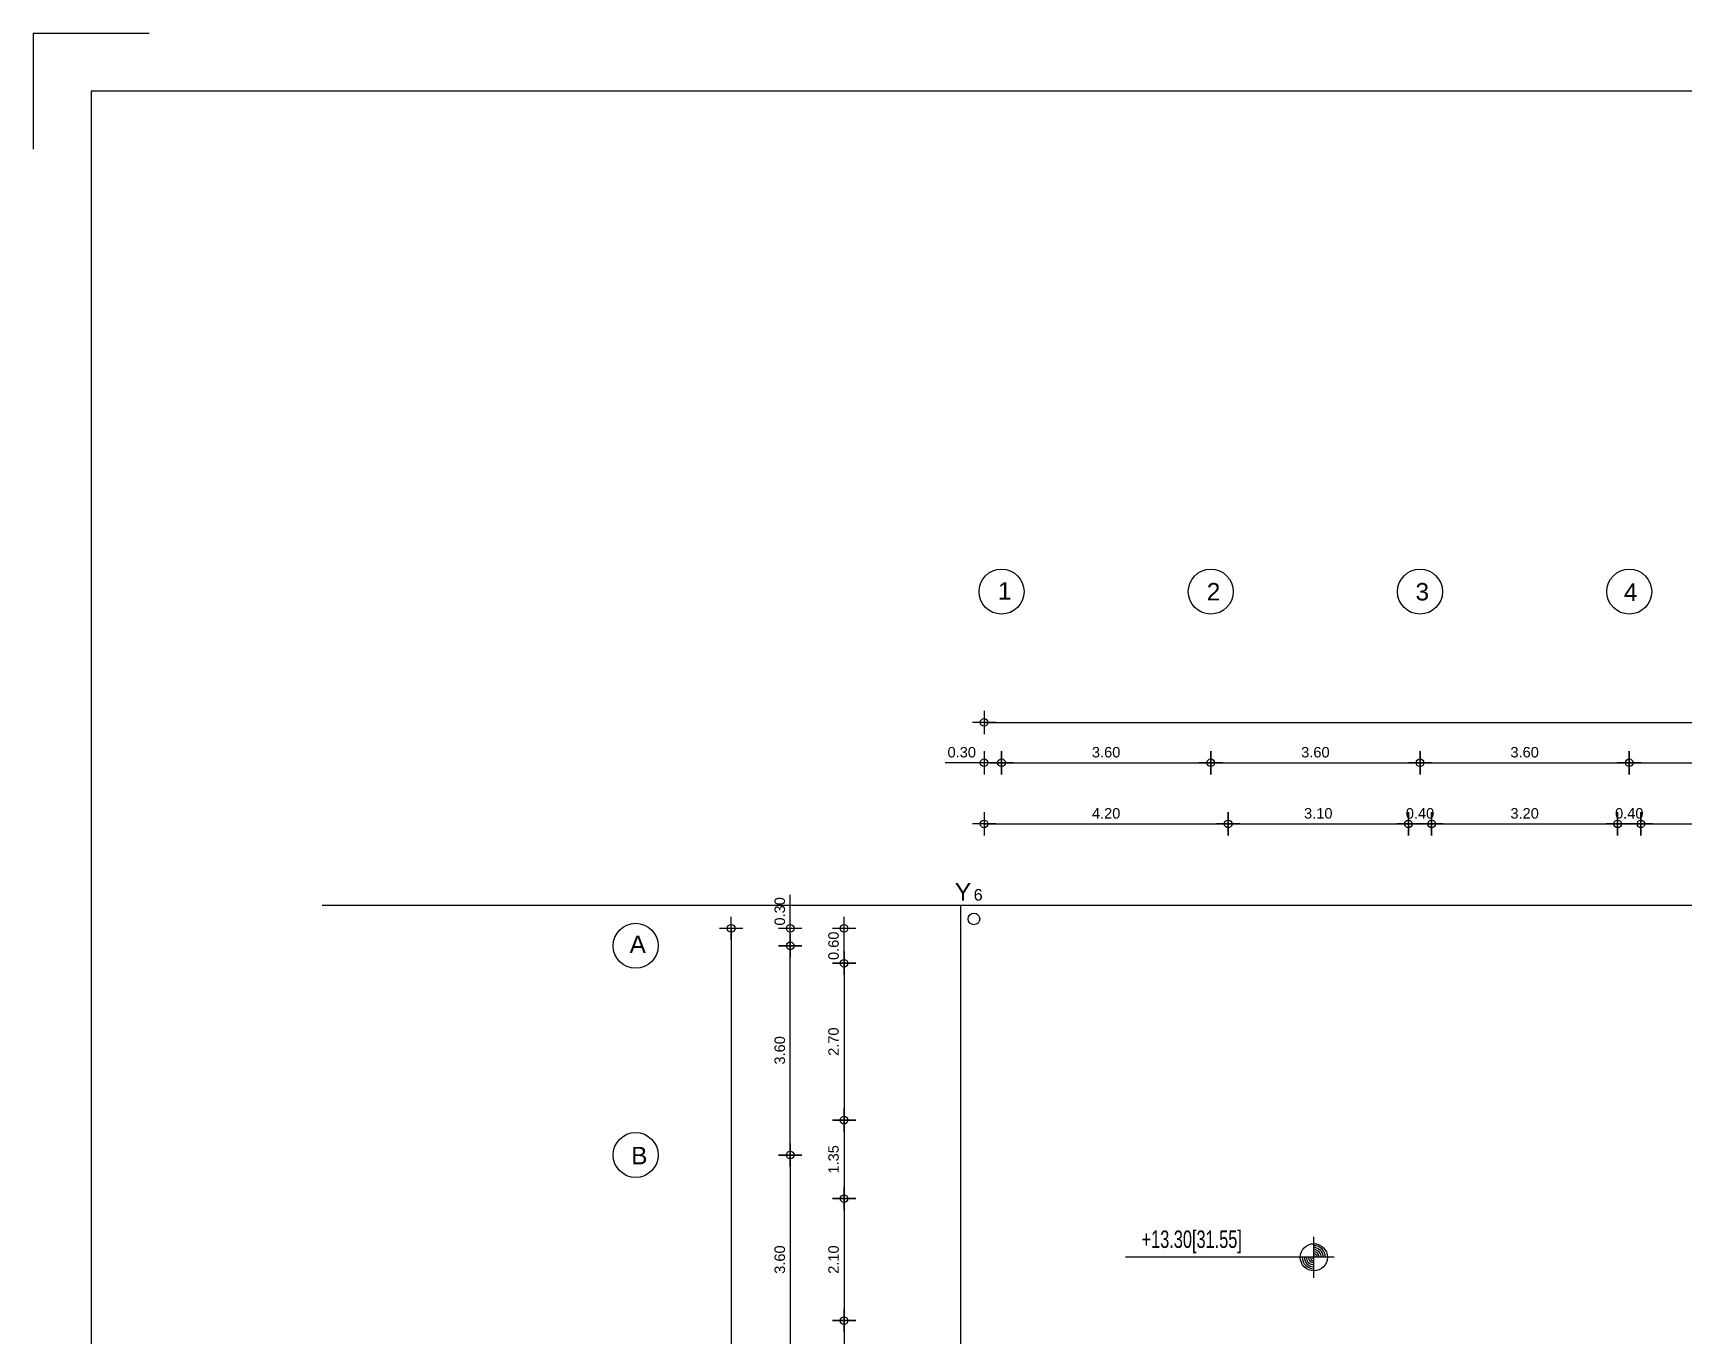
# Model space of a CAD drawing. Header units: metres. Extents: x -11 to 85, y -301 to 135.
# Drawn here: x -1.99 to 26.43, y 112.61 to 135.05 of the extents above; entities that cross this region are included whole.
import ezdxf

# ---------------------------------------------------------------- set-up
doc = ezdxf.new("R2010")
doc.units = ezdxf.units.M
doc.header["$LTSCALE"] = 0.036
doc.header["$PDMODE"] = 2
for name, color, linetype in [('arxitek corofos', 252, 'Continuous'), ('arxitek doma', 252, 'Continuous'), ('BORDER', 5, 'Continuous'), ('DIMBLK', 252, 'Continuous'), ('LAYER-ON', 4, 'Continuous'), ('MARKS', 2, 'Continuous')]:
    doc.layers.add(name, color=color, linetype=linetype)
doc.styles.add('comu-c', font='ugcompl.shx', dxfattribs={"width": 0.7})
doc.styles.add('COMU-N', font='arial.ttf')
doc.styles.get("Standard").update_dxf_attribs({"font": 'arial.ttf'})
doc.dimstyles.new('CADWDOT', dxfattribs={"dimscale": 0.1, "dimtxt": 1.8, "dimasz": 0.08, "dimexe": 2, "dimexo": 0, "dimgap": 0.09, "dimtad": 0, "dimrnd": 0.001, "dimzin": 0, "dimdsep": 46, "dimtxsty": 'Standard', "dimblk1": 'ARTDIM', "dimblk2": 'ARTDIM', "dimsah": 1, "dimcen": 0.09, "dimdle": 0.05, "dimse1": 1, "dimse2": 1, "dimadec": 0, "dimazin": 0, "dimtfac": 1, "dimtmove": 0, "dimatfit": 3, "dimldrblk": 'ARTDIM', "dimfxl": 2, "dimtvp": 0.9999, "dimtolj": 1, "dimtzin": 0, "dimarcsym": 0})

# ---------------------------------------------------------------- blocks, each defined once
blk = doc.blocks.new('art103')
at = {"layer": 'BORDER'}
for p, q in [((20.75, 14.6), (0.25, 14.6)), ((0.25, 14.6), (0.25, 0.25))]:
    blk.add_line(p, q, dxfattribs=at)
at = {"layer": 'MARKS'}
for q in [(0, 14.35), (0.5, 14.85)]:
    blk.add_line((0, 14.85), q, dxfattribs=at)
blk = doc.blocks.new('ARTDIM')
at = {"layer": 'DIMBLK'}
for p, q in [((-24.9975, 0), (24.9975, 0)), ((0, -24.9975), (0, 24.9975))]:
    blk.add_line(p, q, dxfattribs=at)
blk.add_circle((0, 0), 8.25, dxfattribs=at)
blk = doc.blocks.new('*D1643')
at = {"layer": 'arxitek doma', "color": 0, "lineweight": -2}
blk.add_line((14.682, 122.488), (18.266, 122.488), dxfattribs=at)
at = {"layer": 'Defpoints', "color": 0, "transparency": 16777216}
for p in [(14.674, 125.766), (18.274, 125.766), (18.274, 122.488)]:
    blk.add_point(p, dxfattribs=at)
at = {"layer": 'arxitek doma', "color": 0, "lineweight": -2, "xscale": 0.008, "yscale": 0.008, "zscale": 0.008, "rotation": 180}
blk.add_blockref('ARTDIM', (14.674, 122.488), dxfattribs=at)
at = {"layer": 'arxitek doma', "color": 0, "lineweight": -2, "xscale": 0.008, "yscale": 0.008, "zscale": 0.008}
blk.add_blockref('ARTDIM', (18.274, 122.488), dxfattribs=at)
at = {"layer": 'arxitek doma', "color": 0, "insert": (16.474, 122.668), "char_height": 0.18, "attachment_point": 5}
blk.add_mtext('\\A1;3.60', dxfattribs=at)
blk = doc.blocks.new('*D1644')
at = {"layer": 'arxitek doma', "color": 0, "lineweight": -2}
blk.add_line((18.282, 122.488), (21.866, 122.488), dxfattribs=at)
at = {"layer": 'Defpoints', "color": 0, "transparency": 16777216}
for p in [(18.274, 125.766), (21.874, 125.766), (21.874, 122.488)]:
    blk.add_point(p, dxfattribs=at)
at = {"layer": 'arxitek doma', "color": 0, "lineweight": -2, "xscale": 0.008, "yscale": 0.008, "zscale": 0.008, "rotation": 180}
blk.add_blockref('ARTDIM', (18.274, 122.488), dxfattribs=at)
at = {"layer": 'arxitek doma', "color": 0, "lineweight": -2, "xscale": 0.008, "yscale": 0.008, "zscale": 0.008}
blk.add_blockref('ARTDIM', (21.874, 122.488), dxfattribs=at)
at = {"layer": 'arxitek doma', "color": 0, "insert": (20.074, 122.668), "char_height": 0.18, "attachment_point": 5}
blk.add_mtext('\\A1;3.60', dxfattribs=at)
blk = doc.blocks.new('*D1645')
at = {"layer": 'arxitek doma', "color": 0, "lineweight": -2}
blk.add_line((21.882, 122.488), (25.466, 122.488), dxfattribs=at)
at = {"layer": 'Defpoints', "color": 0, "transparency": 16777216}
for p in [(21.874, 125.766), (25.474, 122.488), (25.474, 122.488)]:
    blk.add_point(p, dxfattribs=at)
at = {"layer": 'arxitek doma', "color": 0, "lineweight": -2, "xscale": 0.008, "yscale": 0.008, "zscale": 0.008, "rotation": 180}
blk.add_blockref('ARTDIM', (21.874, 122.488), dxfattribs=at)
at = {"layer": 'arxitek doma', "color": 0, "lineweight": -2, "xscale": 0.008, "yscale": 0.008, "zscale": 0.008}
blk.add_blockref('ARTDIM', (25.474, 122.488), dxfattribs=at)
at = {"layer": 'arxitek doma', "color": 0, "insert": (23.674, 122.668), "char_height": 0.18, "attachment_point": 5}
blk.add_mtext('\\A1;3.60', dxfattribs=at)
blk = doc.blocks.new('*D1646')
at = {"layer": 'arxitek doma', "color": 0, "lineweight": -2}
blk.add_line((25.482, 122.488), (29.066, 122.488), dxfattribs=at)
at = {"layer": 'Defpoints', "color": 0, "transparency": 16777216}
for p in [(29.074, 125.766), (25.474, 122.488), (29.074, 122.488)]:
    blk.add_point(p, dxfattribs=at)
at = {"layer": 'arxitek doma', "color": 0, "lineweight": -2, "xscale": 0.008, "yscale": 0.008, "zscale": 0.008, "rotation": 180}
blk.add_blockref('ARTDIM', (25.474, 122.488), dxfattribs=at)
at = {"layer": 'arxitek doma', "color": 0, "lineweight": -2, "xscale": 0.008, "yscale": 0.008, "zscale": 0.008}
blk.add_blockref('ARTDIM', (29.074, 122.488), dxfattribs=at)
at = {"layer": 'arxitek doma', "color": 0, "insert": (27.274, 122.668), "char_height": 0.18, "attachment_point": 5}
blk.add_mtext('\\A1;3.60', dxfattribs=at)
blk = doc.blocks.new('*D1653')
at = {"layer": 'arxitek doma', "color": 0, "lineweight": -2}
for p, q in [((14.374, 122.488), (13.706, 122.488)), ((14.666, 122.488), (14.382, 122.488))]:
    blk.add_line(p, q, dxfattribs=at)
at = {"layer": 'Defpoints', "color": 0, "transparency": 16777216}
for p in [(14.374, 122.488), (14.674, 122.488), (14.374, 120.358)]:
    blk.add_point(p, dxfattribs=at)
at = {"layer": 'arxitek doma', "color": 0, "lineweight": -2, "xscale": 0.008, "yscale": 0.008, "zscale": 0.008, "rotation": 180}
blk.add_blockref('ARTDIM', (14.374, 122.488), dxfattribs=at)
at = {"layer": 'arxitek doma', "color": 0, "lineweight": -2, "xscale": 0.008, "yscale": 0.008, "zscale": 0.008}
blk.add_blockref('ARTDIM', (14.674, 122.488), dxfattribs=at)
at = {"layer": 'arxitek doma', "color": 0, "insert": (13.99, 122.668), "char_height": 0.18, "attachment_point": 5}
blk.add_mtext('\\A1;0.30', dxfattribs=at)
blk = doc.blocks.new('*D1654')
at = {"layer": 'arxitek doma', "color": 0, "lineweight": -2}
blk.add_line((14.382, 123.182), (47.366, 123.182), dxfattribs=at)
at = {"layer": 'Defpoints', "color": 0, "transparency": 16777216}
for p in [(47.374, 123.182), (14.374, 122), (47.374, 122)]:
    blk.add_point(p, dxfattribs=at)
at = {"layer": 'arxitek doma', "color": 0, "lineweight": -2, "xscale": 0.008, "yscale": 0.008, "zscale": 0.008, "rotation": 180}
blk.add_blockref('ARTDIM', (14.374, 123.182), dxfattribs=at)
at = {"layer": 'arxitek doma', "color": 0, "lineweight": -2, "xscale": 0.008, "yscale": 0.008, "zscale": 0.008}
blk.add_blockref('ARTDIM', (47.374, 123.182), dxfattribs=at)
at = {"layer": 'arxitek doma', "color": 0, "insert": (30.874, 123.362), "char_height": 0.18, "attachment_point": 5}
blk.add_mtext('\\A1;33.00', dxfattribs=at)
blk = doc.blocks.new('*D1655')
at = {"layer": 'arxitek doma', "color": 0, "lineweight": -2}
blk.add_line((14.382, 121.436), (18.566, 121.436), dxfattribs=at)
at = {"layer": 'Defpoints', "color": 0, "transparency": 16777216}
for p in [(18.574, 121.436), (14.374, 120.358), (18.574, 120.358)]:
    blk.add_point(p, dxfattribs=at)
at = {"layer": 'arxitek doma', "color": 0, "lineweight": -2, "xscale": 0.008, "yscale": 0.008, "zscale": 0.008, "rotation": 180}
blk.add_blockref('ARTDIM', (14.374, 121.436), dxfattribs=at)
at = {"layer": 'arxitek doma', "color": 0, "lineweight": -2, "xscale": 0.008, "yscale": 0.008, "zscale": 0.008}
blk.add_blockref('ARTDIM', (18.574, 121.436), dxfattribs=at)
at = {"layer": 'arxitek doma', "color": 0, "insert": (16.474, 121.616), "char_height": 0.18, "attachment_point": 5}
blk.add_mtext('\\A1;4.20', dxfattribs=at)
blk = doc.blocks.new('*D1656')
at = {"layer": 'arxitek doma', "color": 0, "lineweight": -2}
blk.add_line((18.582, 121.436), (21.666, 121.436), dxfattribs=at)
at = {"layer": 'Defpoints', "color": 0, "transparency": 16777216}
for p in [(21.674, 121.436), (18.574, 120.358), (21.674, 120.358)]:
    blk.add_point(p, dxfattribs=at)
at = {"layer": 'arxitek doma', "color": 0, "lineweight": -2, "xscale": 0.008, "yscale": 0.008, "zscale": 0.008, "rotation": 180}
blk.add_blockref('ARTDIM', (18.574, 121.436), dxfattribs=at)
at = {"layer": 'arxitek doma', "color": 0, "lineweight": -2, "xscale": 0.008, "yscale": 0.008, "zscale": 0.008}
blk.add_blockref('ARTDIM', (21.674, 121.436), dxfattribs=at)
at = {"layer": 'arxitek doma', "color": 0, "insert": (20.124, 121.616), "char_height": 0.18, "attachment_point": 5}
blk.add_mtext('\\A1;3.10', dxfattribs=at)
blk = doc.blocks.new('*D1657')
at = {"layer": 'arxitek doma', "color": 0, "lineweight": -2}
blk.add_line((21.682, 121.436), (22.066, 121.436), dxfattribs=at)
at = {"layer": 'Defpoints', "color": 0, "transparency": 16777216}
for p in [(22.074, 121.436), (21.674, 120.358), (22.074, 120.358)]:
    blk.add_point(p, dxfattribs=at)
at = {"layer": 'arxitek doma', "color": 0, "lineweight": -2, "xscale": 0.008, "yscale": 0.008, "zscale": 0.008, "rotation": 180}
blk.add_blockref('ARTDIM', (21.674, 121.436), dxfattribs=at)
at = {"layer": 'arxitek doma', "color": 0, "lineweight": -2, "xscale": 0.008, "yscale": 0.008, "zscale": 0.008}
blk.add_blockref('ARTDIM', (22.074, 121.436), dxfattribs=at)
at = {"layer": 'arxitek doma', "color": 0, "insert": (21.874, 121.616), "char_height": 0.18, "attachment_point": 5}
blk.add_mtext('\\A1;0.40', dxfattribs=at)
blk = doc.blocks.new('*D1658')
at = {"layer": 'arxitek doma', "color": 0, "lineweight": -2}
blk.add_line((22.082, 121.436), (25.266, 121.436), dxfattribs=at)
at = {"layer": 'Defpoints', "color": 0, "transparency": 16777216}
for p in [(25.274, 121.436), (22.074, 120.358), (25.274, 120.358)]:
    blk.add_point(p, dxfattribs=at)
at = {"layer": 'arxitek doma', "color": 0, "lineweight": -2, "xscale": 0.008, "yscale": 0.008, "zscale": 0.008, "rotation": 180}
blk.add_blockref('ARTDIM', (22.074, 121.436), dxfattribs=at)
at = {"layer": 'arxitek doma', "color": 0, "lineweight": -2, "xscale": 0.008, "yscale": 0.008, "zscale": 0.008}
blk.add_blockref('ARTDIM', (25.274, 121.436), dxfattribs=at)
at = {"layer": 'arxitek doma', "color": 0, "insert": (23.674, 121.616), "char_height": 0.18, "attachment_point": 5}
blk.add_mtext('\\A1;3.20', dxfattribs=at)
blk = doc.blocks.new('*D1659')
at = {"layer": 'arxitek doma', "color": 0, "lineweight": -2}
blk.add_line((25.282, 121.436), (25.666, 121.436), dxfattribs=at)
at = {"layer": 'Defpoints', "color": 0, "transparency": 16777216}
for p in [(25.674, 121.436), (25.274, 120.358), (25.674, 120.358)]:
    blk.add_point(p, dxfattribs=at)
at = {"layer": 'arxitek doma', "color": 0, "lineweight": -2, "xscale": 0.008, "yscale": 0.008, "zscale": 0.008, "rotation": 180}
blk.add_blockref('ARTDIM', (25.274, 121.436), dxfattribs=at)
at = {"layer": 'arxitek doma', "color": 0, "lineweight": -2, "xscale": 0.008, "yscale": 0.008, "zscale": 0.008}
blk.add_blockref('ARTDIM', (25.674, 121.436), dxfattribs=at)
at = {"layer": 'arxitek doma', "color": 0, "insert": (25.474, 121.616), "char_height": 0.18, "attachment_point": 5}
blk.add_mtext('\\A1;0.40', dxfattribs=at)
blk = doc.blocks.new('*D1660')
at = {"layer": 'arxitek doma', "color": 0, "lineweight": -2}
blk.add_line((25.682, 121.436), (28.866, 121.436), dxfattribs=at)
at = {"layer": 'Defpoints', "color": 0, "transparency": 16777216}
for p in [(28.874, 121.436), (25.674, 120.358), (28.874, 120.358)]:
    blk.add_point(p, dxfattribs=at)
at = {"layer": 'arxitek doma', "color": 0, "lineweight": -2, "xscale": 0.008, "yscale": 0.008, "zscale": 0.008, "rotation": 180}
blk.add_blockref('ARTDIM', (25.674, 121.436), dxfattribs=at)
at = {"layer": 'arxitek doma', "color": 0, "lineweight": -2, "xscale": 0.008, "yscale": 0.008, "zscale": 0.008}
blk.add_blockref('ARTDIM', (28.874, 121.436), dxfattribs=at)
at = {"layer": 'arxitek doma', "color": 0, "insert": (27.274, 121.616), "char_height": 0.18, "attachment_point": 5}
blk.add_mtext('\\A1;3.20', dxfattribs=at)
blk = doc.blocks.new('*D1670')
at = {"layer": 'arxitek doma', "color": 0, "lineweight": -2}
blk.add_line((10.023, 119.63), (10.023, 90.246), dxfattribs=at)
at = {"layer": 'Defpoints', "color": 0, "transparency": 16777216}
for p in [(13.137, 119.638), (10.023, 90.238), (13.137, 90.238)]:
    blk.add_point(p, dxfattribs=at)
at = {"layer": 'arxitek doma', "color": 0, "lineweight": -2, "xscale": 0.008, "yscale": 0.008, "zscale": 0.008}
for p, rotation in [((10.023, 119.638), 90), ((10.023, 90.238), 270)]:
    blk.add_blockref('ARTDIM', p, dxfattribs=dict(at, rotation=rotation))
at = {"layer": 'arxitek doma', "color": 0, "insert": (9.843, 104.938), "char_height": 0.18, "attachment_point": 5, "rotation": 90}
blk.add_mtext('\\A1;29.40', dxfattribs=at)
blk = doc.blocks.new('*D1671')
at = {"layer": 'arxitek doma', "color": 0, "lineweight": -2}
blk.add_line((11.04, 115.746), (11.04, 119.33), dxfattribs=at)
at = {"layer": 'Defpoints', "color": 0, "transparency": 16777216}
for p in [(7.53, 119.338), (11.04, 119.338), (7.53, 115.738)]:
    blk.add_point(p, dxfattribs=at)
at = {"layer": 'arxitek doma', "color": 0, "lineweight": -2, "xscale": 0.008, "yscale": 0.008, "zscale": 0.008}
for p, rotation in [((11.04, 119.338), 90), ((11.04, 115.738), 270)]:
    blk.add_blockref('ARTDIM', p, dxfattribs=dict(at, rotation=rotation))
at = {"layer": 'arxitek doma', "color": 0, "insert": (10.86, 117.538), "char_height": 0.18, "attachment_point": 5, "rotation": 90}
blk.add_mtext('\\A1;3.60', dxfattribs=at)
blk = doc.blocks.new('*D1672')
at = {"layer": 'arxitek doma', "color": 0, "lineweight": -2}
for p, q in [((11.04, 119.638), (11.04, 120.213)), ((11.04, 119.346), (11.04, 119.63))]:
    blk.add_line(p, q, dxfattribs=at)
at = {"layer": 'Defpoints', "color": 0, "transparency": 16777216}
for p in [(11.04, 119.638), (13.137, 119.638), (13.137, 119.338)]:
    blk.add_point(p, dxfattribs=at)
at = {"layer": 'arxitek doma', "color": 0, "lineweight": -2, "xscale": 0.008, "yscale": 0.008, "zscale": 0.008}
for p, rotation in [((11.04, 119.638), 90), ((11.04, 119.338), 270)]:
    blk.add_blockref('ARTDIM', p, dxfattribs=dict(at, rotation=rotation))
at = {"layer": 'arxitek doma', "color": 0, "insert": (10.86, 119.93), "char_height": 0.18, "attachment_point": 5, "rotation": 90}
blk.add_mtext('\\A1;0.30', dxfattribs=at)
blk = doc.blocks.new('*D1673')
at = {"layer": 'arxitek doma', "color": 0, "lineweight": -2}
blk.add_line((11.04, 115.73), (11.04, 112.146), dxfattribs=at)
at = {"layer": 'Defpoints', "color": 0, "transparency": 16777216}
for p in [(7.53, 115.738), (7.53, 112.138), (11.04, 112.138)]:
    blk.add_point(p, dxfattribs=at)
at = {"layer": 'arxitek doma', "color": 0, "lineweight": -2, "xscale": 0.008, "yscale": 0.008, "zscale": 0.008}
for p, rotation in [((11.04, 115.738), 90), ((11.04, 112.138), 270)]:
    blk.add_blockref('ARTDIM', p, dxfattribs=dict(at, rotation=rotation))
at = {"layer": 'arxitek doma', "color": 0, "insert": (10.86, 113.938), "char_height": 0.18, "attachment_point": 5, "rotation": 90}
blk.add_mtext('\\A1;3.60', dxfattribs=at)
blk = doc.blocks.new('*D1681')
at = {"layer": 'arxitek doma', "color": 0, "lineweight": -2}
blk.add_line((11.965, 119.046), (11.965, 119.63), dxfattribs=at)
at = {"layer": 'Defpoints', "color": 0, "transparency": 16777216}
for p in [(11.965, 119.638), (13.428, 119.638), (13.428, 119.038)]:
    blk.add_point(p, dxfattribs=at)
at = {"layer": 'arxitek doma', "color": 0, "lineweight": -2, "xscale": 0.008, "yscale": 0.008, "zscale": 0.008}
for p, rotation in [((11.965, 119.638), 90), ((11.965, 119.038), 270)]:
    blk.add_blockref('ARTDIM', p, dxfattribs=dict(at, rotation=rotation))
at = {"layer": 'arxitek doma', "color": 0, "insert": (11.785, 119.338), "char_height": 0.18, "attachment_point": 5, "rotation": 90}
blk.add_mtext('\\A1;0.60', dxfattribs=at)
blk = doc.blocks.new('*D1682')
at = {"layer": 'arxitek doma', "color": 0, "lineweight": -2}
blk.add_line((11.965, 119.03), (11.965, 116.346), dxfattribs=at)
at = {"layer": 'Defpoints', "color": 0, "transparency": 16777216}
for p in [(13.428, 119.038), (11.965, 116.338), (13.428, 116.338)]:
    blk.add_point(p, dxfattribs=at)
at = {"layer": 'arxitek doma', "color": 0, "lineweight": -2, "xscale": 0.008, "yscale": 0.008, "zscale": 0.008}
for p, rotation in [((11.965, 119.038), 90), ((11.965, 116.338), 270)]:
    blk.add_blockref('ARTDIM', p, dxfattribs=dict(at, rotation=rotation))
at = {"layer": 'arxitek doma', "color": 0, "insert": (11.785, 117.688), "char_height": 0.18, "attachment_point": 5, "rotation": 90}
blk.add_mtext('\\A1;2.70', dxfattribs=at)
blk = doc.blocks.new('*D1683')
at = {"layer": 'arxitek doma', "color": 0, "lineweight": -2}
blk.add_line((11.965, 116.33), (11.965, 114.996), dxfattribs=at)
at = {"layer": 'Defpoints', "color": 0, "transparency": 16777216}
for p in [(13.428, 116.338), (11.965, 114.988), (13.428, 114.988)]:
    blk.add_point(p, dxfattribs=at)
at = {"layer": 'arxitek doma', "color": 0, "lineweight": -2, "xscale": 0.008, "yscale": 0.008, "zscale": 0.008}
for p, rotation in [((11.965, 116.338), 90), ((11.965, 114.988), 270)]:
    blk.add_blockref('ARTDIM', p, dxfattribs=dict(at, rotation=rotation))
at = {"layer": 'arxitek doma', "color": 0, "insert": (11.785, 115.663), "char_height": 0.18, "attachment_point": 5, "rotation": 90}
blk.add_mtext('\\A1;1.35', dxfattribs=at)
blk = doc.blocks.new('*D1684')
at = {"layer": 'arxitek doma', "color": 0, "lineweight": -2}
blk.add_line((11.965, 114.98), (11.965, 112.896), dxfattribs=at)
at = {"layer": 'Defpoints', "color": 0, "transparency": 16777216}
for p in [(13.428, 114.988), (11.965, 112.888), (13.428, 112.888)]:
    blk.add_point(p, dxfattribs=at)
at = {"layer": 'arxitek doma', "color": 0, "lineweight": -2, "xscale": 0.008, "yscale": 0.008, "zscale": 0.008}
for p, rotation in [((11.965, 114.988), 90), ((11.965, 112.888), 270)]:
    blk.add_blockref('ARTDIM', p, dxfattribs=dict(at, rotation=rotation))
at = {"layer": 'arxitek doma', "color": 0, "insert": (11.785, 113.938), "char_height": 0.18, "attachment_point": 5, "rotation": 90}
blk.add_mtext('\\A1;2.10', dxfattribs=at)
blk = doc.blocks.new('*D1685')
at = {"layer": 'arxitek doma', "color": 0, "lineweight": -2}
blk.add_line((11.965, 112.88), (11.965, 111.546), dxfattribs=at)
at = {"layer": 'Defpoints', "color": 0, "transparency": 16777216}
for p in [(13.428, 112.888), (11.965, 111.538), (13.428, 111.538)]:
    blk.add_point(p, dxfattribs=at)
at = {"layer": 'arxitek doma', "color": 0, "lineweight": -2, "xscale": 0.008, "yscale": 0.008, "zscale": 0.008}
for p, rotation in [((11.965, 112.888), 90), ((11.965, 111.538), 270)]:
    blk.add_blockref('ARTDIM', p, dxfattribs=dict(at, rotation=rotation))
at = {"layer": 'arxitek doma', "color": 0, "insert": (11.785, 112.213), "char_height": 0.18, "attachment_point": 5, "rotation": 90}
blk.add_mtext('\\A1;1.35', dxfattribs=at)

msp = doc.modelspace()

# ---------------------------------------------------------------- linework, layer by layer
at = {"layer": 'arxitek corofos'}
msp.add_line((2.987, 120.038), (47.774, 120.038), dxfattribs=at)
at = {"layer": 'arxitek doma'}
for p, q in [((13.974, 89.838), (13.974, 120.038)), ((13.974, 120.038), (47.774, 120.038)), ((20.048, 113.627), (20.048, 114.329)), ((20.399, 113.978), (16.809, 113.978))]:
    msp.add_line(p, q, dxfattribs=at)
for centre, radius in [((14.674, 125.433, 3), 0.387), ((18.274, 125.433, 3), 0.387), ((21.874, 125.433, 3), 0.387), ((25.474, 125.433, 3), 0.387), ((8.38, 119.338, 3), 0.387), ((14.2, 119.8), 0.1), ((8.38, 115.738, 3), 0.387), ((20.048, 113.978), 0.234)]:
    msp.add_circle(centre, radius, dxfattribs=at)
for radius, start, end in [(0.199, 180, 270), (0.164, 180, 270), (0.129, 180, 270), (0.0937, 180, 270), (0.0585, 180, 270), (0.0234, 180, 270), (0.199, 0, 90), (0.164, 0, 90), (0.129, 0, 90), (0.0937, 0, 90), (0.0585, 0, 90), (0.0234, 0, 90)]:
    msp.add_arc((20.048, 113.978), radius, start, end, dxfattribs=at)

# ---------------------------------------------------------------- block references
at = {"layer": 'LAYER-ON', "xscale": 4, "yscale": 4, "zscale": 4}
msp.add_blockref('art103', (-1.988, 75.645, 3), dxfattribs=at)

# ---------------------------------------------------------------- texts
at = {"layer": 'arxitek doma', "style": 'COMU-N'}
for s, height, p in [('1', 0.3, (14.612, 125.295, 3)), ('2', 0.3, (18.205, 125.281, 3)), ('3', 0.3, (21.797, 125.281, 3)), ('4', 0.3, (25.381, 125.274, 3)), ('Y', 0.3, (13.872, 120.116, 3)), ('6', 0.2, (14.195, 120.116, 3)), ('Α', 0.3, (8.276, 119.214, 3)), ('Β', 0.3, (8.303, 115.578, 3))]:
    msp.add_text(s, height=height, dxfattribs=at).set_placement(p)
at = {"layer": 'arxitek doma', "style": 'comu-c', "width": 0.7}
msp.add_attdef('+13.30[31.55]', (17.084, 114.139), '±0.00', height=0.3, dxfattribs=at)

# ---------------------------------------------------------------- dimensions: what is measured, and where the dimension line sits
at = {"layer": 'arxitek doma'}
for base, p1, p2, picture, middle in [((18.274, 122.488, 3), (14.674, 125.766, 3), (18.274, 125.766, 3), '*D1643', (16.474, 122.668, 3)), ((21.874, 122.488, 3), (18.274, 125.766, 3), (21.874, 125.766, 3), '*D1644', (20.074, 122.668, 3)), ((25.474, 122.488, 3), (21.874, 125.766, 3), (25.474, 122.488, 3), '*D1645', (23.674, 122.668, 3)), ((29.074, 122.488, 3), (25.474, 122.488, 3), (29.074, 125.766, 3), '*D1646', (27.274, 122.668, 3)), ((47.374, 123.182, 3), (14.374, 122, 3), (47.374, 122, 3), '*D1654', (30.874, 123.362, 3)), ((18.574, 121.436, 3), (14.374, 120.358, 3), (18.574, 120.358, 3), '*D1655', (16.474, 121.616, 3)), ((21.674, 121.436, 3), (18.574, 120.358, 3), (21.674, 120.358, 3), '*D1656', (20.124, 121.616, 3)), ((25.274, 121.436, 3), (22.074, 120.358, 3), (25.274, 120.358, 3), '*D1658', (23.674, 121.616, 3)), ((28.874, 121.436, 3), (25.674, 120.358, 3), (28.874, 120.358, 3), '*D1660', (27.274, 121.616, 3))]:
    dim = msp.add_linear_dim(base=base, p1=p1, p2=p2, dimstyle='CADWDOT', dxfattribs=at)
    dim.commit()
    dim.dimension.update_dxf_attribs({"geometry": picture, "text_midpoint": middle})
for base, p1, p2, picture, middle in [((14.374, 122.488, 3), (14.674, 122.488, 3), (14.374, 120.358, 3), '*D1653', (13.99, 122.488, 3)), ((22.074, 121.436, 3), (21.674, 120.358, 3), (22.074, 120.358, 3), '*D1657', (21.874, 121.436, 3)), ((25.674, 121.436, 3), (25.274, 120.358, 3), (25.674, 120.358, 3), '*D1659', (25.474, 121.436, 3))]:
    dim = msp.add_linear_dim(base=base, p1=p1, p2=p2, dimstyle='CADWDOT', dxfattribs=at)
    dim.commit()
    dim.dimension.update_dxf_attribs({"geometry": picture, "text_midpoint": middle, "dimtype": 160})
for base, p1, p2, picture, middle in [((11.04, 119.638, 3), (13.137, 119.338, 3), (13.137, 119.638, 3), '*D1672', (10.86, 119.93, 3)), ((10.023, 90.238, 3), (13.137, 119.638, 3), (13.137, 90.238, 3), '*D1670', (9.843, 104.938, 3)), ((11.965, 119.638, 3), (13.428, 119.038, 3), (13.428, 119.638, 3), '*D1681', (11.785, 119.338, 3)), ((11.04, 119.338, 3), (7.53, 115.738, 3), (7.53, 119.338, 3), '*D1671', (10.86, 117.538, 3)), ((11.965, 116.338, 3), (13.428, 119.038, 3), (13.428, 116.338, 3), '*D1682', (11.785, 117.688, 3)), ((11.965, 114.988, 3), (13.428, 116.338, 3), (13.428, 114.988, 3), '*D1683', (11.785, 115.663, 3)), ((11.04, 112.138, 3), (7.53, 115.738, 3), (7.53, 112.138, 3), '*D1673', (10.86, 113.938, 3)), ((11.965, 112.888, 3), (13.428, 114.988, 3), (13.428, 112.888, 3), '*D1684', (11.785, 113.938, 3)), ((11.965, 111.538, 3), (13.428, 112.888, 3), (13.428, 111.538, 3), '*D1685', (11.785, 112.213, 3))]:
    dim = msp.add_linear_dim(base=base, p1=p1, p2=p2, angle=90, dimstyle='CADWDOT', dxfattribs=at)
    dim.commit()
    dim.dimension.update_dxf_attribs({"geometry": picture, "text_midpoint": middle})

doc.saveas('drawing.dxf')
